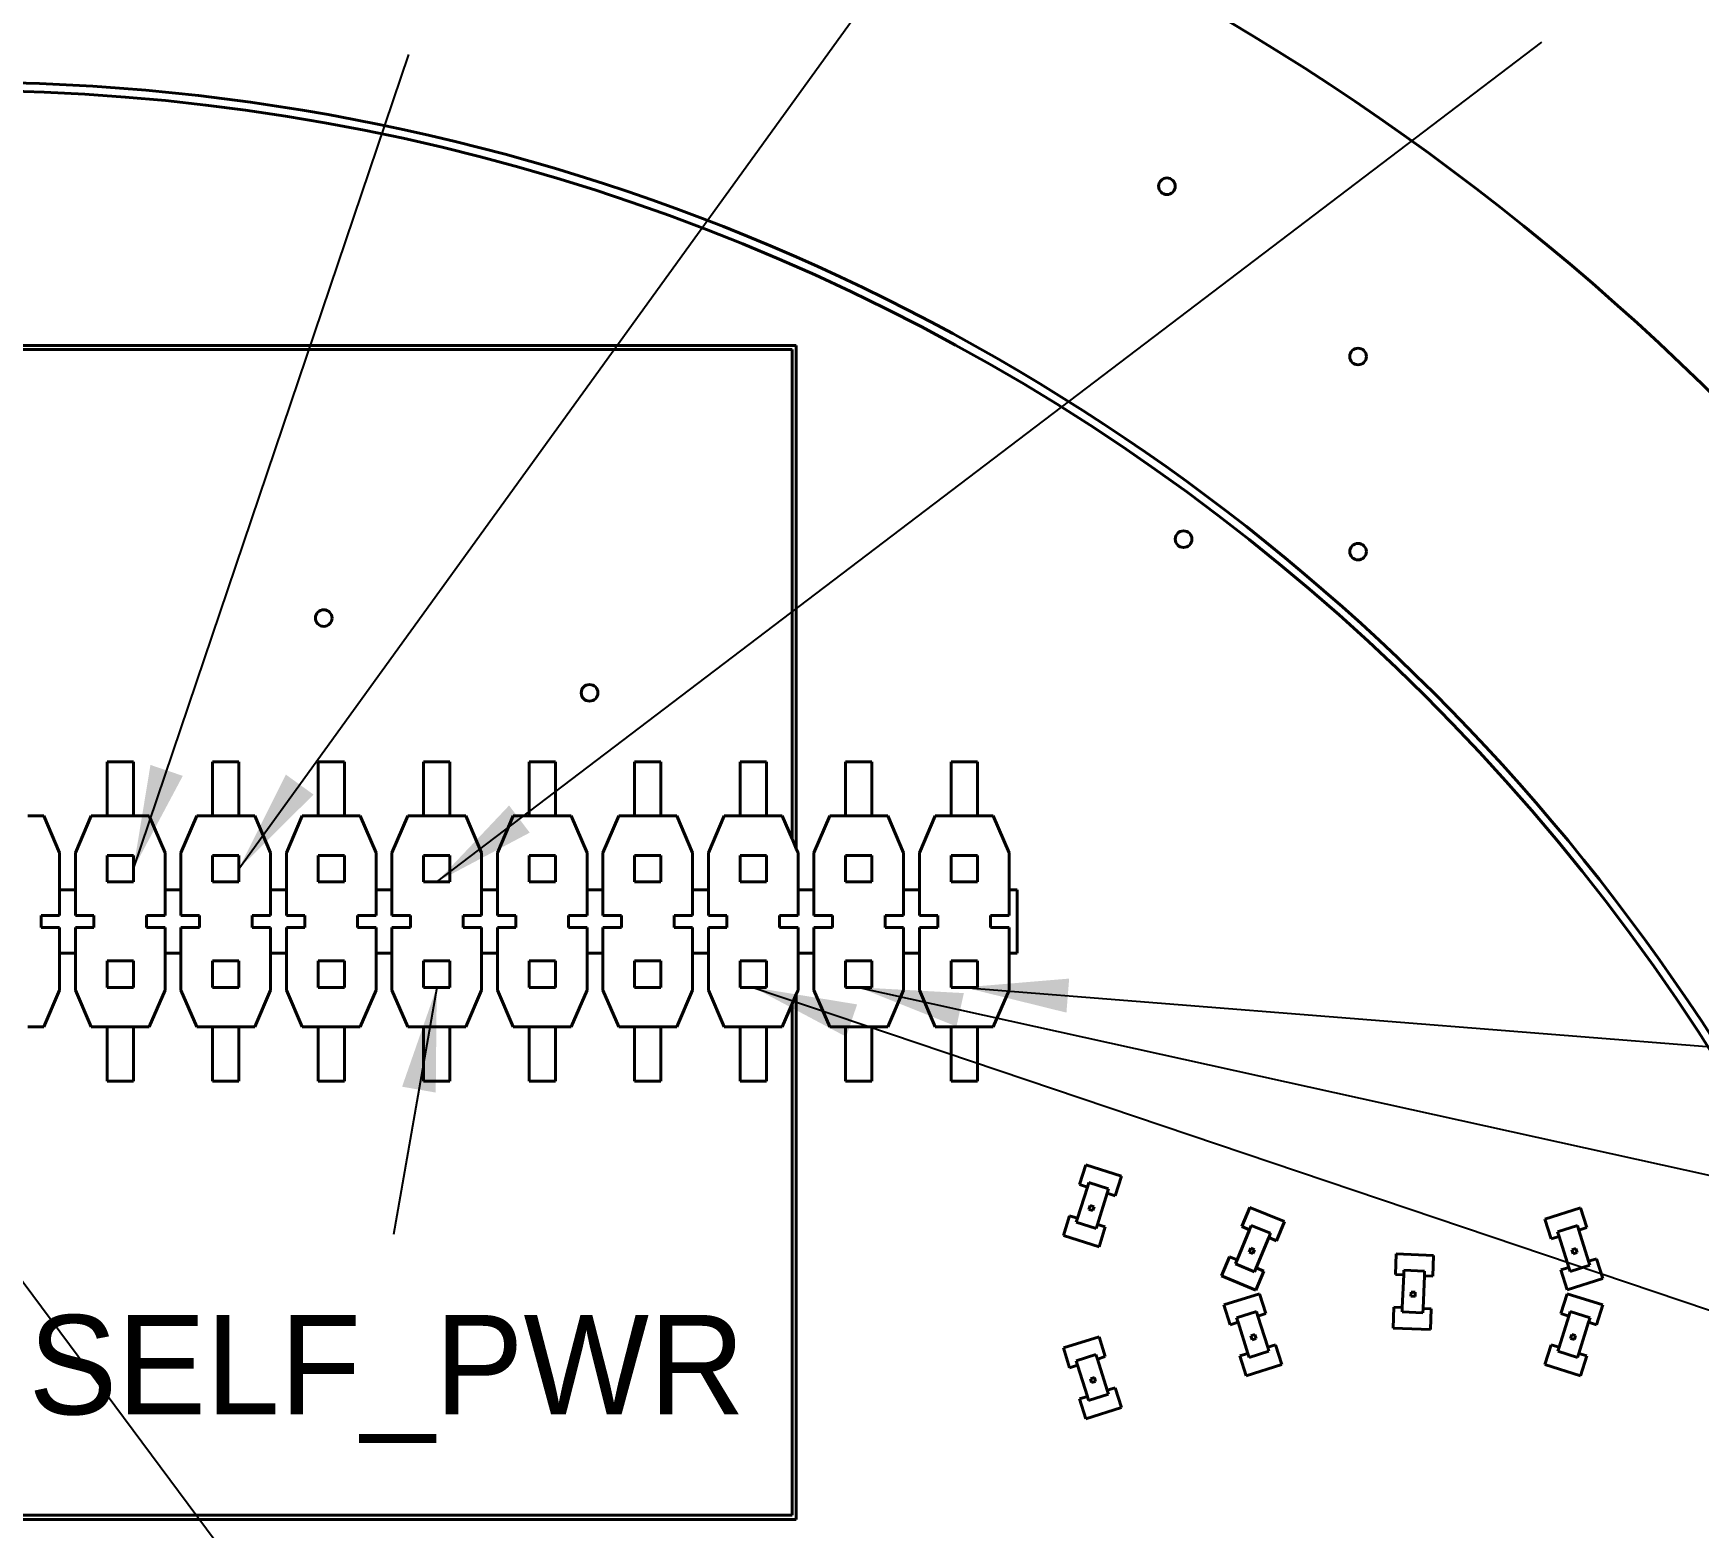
# Model space of a CAD drawing. Header units: millimetres. Extents: x 15 to 205, y 5 to 292.
# Drawn here: x 111.73 to 151.82, y 214.7 to 250.68 of the extents above; entities that cross this region are included whole.
import ezdxf

# ---------------------------------------------------------------- set-up
doc = ezdxf.new("R2010")
doc.units = ezdxf.units.MM
doc.layers.add('Annotations', color=7, linetype='Continuous')
doc.layers.add('Geometries', color=7, linetype='Continuous')
doc.dimstyles.new('ISO-25', dxfattribs={"dimtxt": 2.5, "dimasz": 2.5, "dimexe": 1.25, "dimexo": 0.625, "dimtad": 1, "dimtxsty": 'Standard', "dimcen": 2.5, "dimadec": 0, "dimazin": 0, "dimtfac": 1, "dimtmove": 0, "dimatfit": 3, "dimfxl": 1, "dimarcsym": 0})

msp = doc.modelspace()

# ---------------------------------------------------------------- linework, layer by layer
at = {"layer": 'Geometries', "linetype": 'Continuous', "lineweight": 40}
for p, q in [((91.797, 243.166), (130.1, 243.166)), ((91.897, 243.066), (130, 243.066)), ((130, 243.066), (130, 231.281)), ((130.1, 243.166), (130.1, 231.048)), ((113.507, 231.835), (113.507, 233.143)), ((114.141, 233.143), (113.507, 233.143)), ((114.141, 233.143), (114.141, 231.835)), ((116.046, 231.835), (116.046, 233.143)), ((116.681, 233.143), (116.046, 233.143)), ((116.681, 233.143), (116.681, 231.835)), ((119.222, 233.143), (118.587, 233.143)), ((118.587, 231.835), (118.587, 233.143)), ((119.222, 233.143), (119.222, 231.835)), ((121.126, 231.835), (121.126, 233.143)), ((121.761, 233.143), (121.126, 233.143)), ((121.761, 233.143), (121.761, 231.835)), ((123.666, 231.835), (123.666, 233.143)), ((124.302, 233.143), (123.666, 233.143)), ((124.302, 233.143), (124.302, 231.835)), ((126.841, 233.143), (126.207, 233.143)), ((126.207, 231.835), (126.207, 233.143)), ((126.841, 233.143), (126.841, 231.835)), ((128.746, 231.835), (128.746, 233.143)), ((129.381, 233.143), (128.746, 233.143)), ((129.381, 233.143), (129.381, 231.835)), ((131.286, 231.835), (131.286, 233.143)), ((131.922, 233.143), (131.286, 233.143)), ((131.922, 233.143), (131.922, 231.835)), ((133.827, 231.835), (133.827, 233.143)), ((134.462, 233.143), (133.827, 233.143)), ((134.462, 233.143), (134.462, 231.835)), ((111.983, 231.835), (111.602, 231.835)), ((112.364, 230.946), (111.983, 231.835)), ((113.125, 231.835), (112.745, 230.946)), ((113.507, 231.835), (113.125, 231.835)), ((114.141, 231.835), (113.507, 231.835)), ((114.523, 231.835), (114.141, 231.835)), ((114.903, 230.946), (114.523, 231.835)), ((115.665, 231.835), (115.284, 230.946)), ((116.046, 231.835), (115.665, 231.835)), ((116.681, 231.835), (116.046, 231.835)), ((117.063, 231.835), (116.681, 231.835)), ((117.444, 230.946), (117.063, 231.835)), ((118.205, 231.835), (117.825, 230.946)), ((118.587, 231.835), (118.205, 231.835)), ((119.222, 231.835), (118.587, 231.835)), ((119.603, 231.835), (119.222, 231.835)), ((119.984, 230.946), (119.603, 231.835)), ((120.745, 231.835), (120.365, 230.946)), ((121.126, 231.835), (120.745, 231.835)), ((121.761, 231.835), (121.126, 231.835)), ((122.143, 231.835), (121.761, 231.835)), ((122.523, 230.946), (122.143, 231.835)), ((123.285, 231.835), (122.904, 230.946)), ((123.666, 231.835), (123.285, 231.835)), ((124.302, 231.835), (123.666, 231.835)), ((124.683, 231.835), (124.302, 231.835)), ((125.064, 230.946), (124.683, 231.835)), ((125.825, 231.835), (125.445, 230.946)), ((126.207, 231.835), (125.825, 231.835)), ((126.841, 231.835), (126.207, 231.835)), ((127.223, 231.835), (126.841, 231.835)), ((127.603, 230.946), (127.223, 231.835)), ((128.365, 231.835), (127.984, 230.946)), ((128.746, 231.835), (128.365, 231.835)), ((129.381, 231.835), (128.746, 231.835)), ((129.763, 231.835), (129.381, 231.835)), ((130, 231.281), (129.763, 231.835)), ((130.905, 231.835), (130.524, 230.946)), ((131.286, 231.835), (130.905, 231.835)), ((131.922, 231.835), (131.286, 231.835)), ((132.303, 231.835), (131.922, 231.835)), ((132.684, 230.946), (132.303, 231.835)), ((133.445, 231.835), (133.065, 230.946)), ((133.827, 231.835), (133.445, 231.835)), ((134.462, 231.835), (133.827, 231.835)), ((134.843, 231.835), (134.462, 231.835)), ((135.224, 230.946), (134.843, 231.835)), ((112.364, 230.057), (112.364, 230.946)), ((112.745, 230.946), (112.745, 230.057)), ((114.903, 230.057), (114.903, 230.946)), ((115.284, 230.946), (115.284, 230.057)), ((117.444, 230.057), (117.444, 230.946)), ((117.825, 230.946), (117.825, 230.057)), ((119.984, 230.057), (119.984, 230.946)), ((120.365, 230.946), (120.365, 230.057)), ((122.523, 230.057), (122.523, 230.946)), ((122.904, 230.946), (122.904, 230.057)), ((125.064, 230.057), (125.064, 230.946)), ((125.445, 230.946), (125.445, 230.057)), ((127.603, 230.057), (127.603, 230.946)), ((127.984, 230.946), (127.984, 230.057)), ((130.1, 231.048), (130, 231.281)), ((130.143, 230.946), (130.1, 231.048)), ((130.143, 230.057), (130.143, 230.946)), ((130.524, 230.946), (130.524, 230.057)), ((132.684, 230.057), (132.684, 230.946)), ((133.065, 230.946), (133.065, 230.057)), ((135.224, 230.057), (135.224, 230.946)), ((114.141, 230.883), (113.507, 230.883)), ((113.507, 230.248), (113.507, 230.883)), ((114.141, 230.883), (114.141, 230.248)), ((116.681, 230.883), (116.046, 230.883)), ((116.046, 230.248), (116.046, 230.883)), ((116.681, 230.883), (116.681, 230.248)), ((118.587, 230.248), (118.587, 230.883)), ((119.222, 230.883), (118.587, 230.883)), ((119.222, 230.883), (119.222, 230.248)), ((121.761, 230.883), (121.126, 230.883)), ((121.126, 230.248), (121.126, 230.883)), ((121.761, 230.883), (121.761, 230.248)), ((123.666, 230.248), (123.666, 230.883)), ((124.302, 230.883), (123.666, 230.883)), ((124.302, 230.883), (124.302, 230.248)), ((126.841, 230.883), (126.207, 230.883)), ((126.207, 230.248), (126.207, 230.883)), ((126.841, 230.883), (126.841, 230.248)), ((128.746, 230.248), (128.746, 230.883)), ((129.381, 230.883), (128.746, 230.883)), ((129.381, 230.883), (129.381, 230.248)), ((131.286, 230.248), (131.286, 230.883)), ((131.922, 230.883), (131.286, 230.883)), ((131.922, 230.883), (131.922, 230.248)), ((134.462, 230.883), (133.827, 230.883)), ((133.827, 230.248), (133.827, 230.883)), ((134.462, 230.883), (134.462, 230.248)), ((114.141, 230.248), (113.507, 230.248)), ((116.681, 230.248), (116.046, 230.248)), ((119.222, 230.248), (118.587, 230.248)), ((121.761, 230.248), (121.126, 230.248)), ((124.302, 230.248), (123.666, 230.248)), ((126.841, 230.248), (126.207, 230.248)), ((129.381, 230.248), (128.746, 230.248)), ((131.922, 230.248), (131.286, 230.248)), ((134.462, 230.248), (133.827, 230.248)), ((112.745, 230.057), (112.364, 230.057)), ((112.364, 229.441), (112.364, 230.057)), ((112.745, 230.057), (112.745, 229.441)), ((115.284, 230.057), (114.903, 230.057)), ((114.903, 229.441), (114.903, 230.057)), ((115.284, 230.057), (115.284, 229.441)), ((117.825, 230.057), (117.444, 230.057)), ((117.444, 229.441), (117.444, 230.057)), ((117.825, 230.057), (117.825, 229.441)), ((120.365, 230.057), (119.984, 230.057)), ((119.984, 229.441), (119.984, 230.057)), ((120.365, 230.057), (120.365, 229.441)), ((122.904, 230.057), (122.523, 230.057)), ((122.523, 229.441), (122.523, 230.057)), ((122.904, 230.057), (122.904, 229.441)), ((125.445, 230.057), (125.064, 230.057)), ((125.064, 229.441), (125.064, 230.057)), ((125.445, 230.057), (125.445, 229.441)), ((127.984, 230.057), (127.603, 230.057)), ((127.603, 229.441), (127.603, 230.057)), ((127.984, 230.057), (127.984, 229.441)), ((130.524, 230.057), (130.143, 230.057)), ((130.143, 229.441), (130.143, 230.057)), ((130.524, 230.057), (130.524, 229.441)), ((133.065, 230.057), (132.684, 230.057)), ((132.684, 229.441), (132.684, 230.057)), ((133.065, 230.057), (133.065, 229.441)), ((135.414, 230.057), (135.224, 230.057)), ((135.224, 229.441), (135.224, 230.057)), ((135.414, 230.057), (135.414, 228.533)), ((111.919, 229.149), (111.919, 229.441)), ((111.919, 229.441), (112.364, 229.441)), ((112.745, 229.441), (113.189, 229.441)), ((113.189, 229.441), (113.189, 229.149)), ((114.459, 229.149), (114.459, 229.441)), ((114.459, 229.441), (114.903, 229.441)), ((115.284, 229.441), (115.729, 229.441)), ((115.729, 229.441), (115.729, 229.149)), ((116.999, 229.441), (117.444, 229.441)), ((116.999, 229.149), (116.999, 229.441)), ((117.825, 229.441), (118.269, 229.441)), ((118.269, 229.441), (118.269, 229.149)), ((119.539, 229.149), (119.539, 229.441)), ((119.539, 229.441), (119.984, 229.441)), ((120.365, 229.441), (120.809, 229.441)), ((120.809, 229.441), (120.809, 229.149)), ((122.079, 229.441), (122.523, 229.441)), ((122.079, 229.149), (122.079, 229.441)), ((122.904, 229.441), (123.349, 229.441)), ((123.349, 229.441), (123.349, 229.149)), ((124.619, 229.149), (124.619, 229.441)), ((124.619, 229.441), (125.064, 229.441)), ((125.445, 229.441), (125.889, 229.441)), ((125.889, 229.441), (125.889, 229.149)), ((127.159, 229.149), (127.159, 229.441)), ((127.159, 229.441), (127.603, 229.441)), ((127.984, 229.441), (128.429, 229.441)), ((128.429, 229.441), (128.429, 229.149)), ((129.699, 229.149), (129.699, 229.441)), ((129.699, 229.441), (130.143, 229.441)), ((130.524, 229.441), (130.969, 229.441)), ((130.969, 229.441), (130.969, 229.149)), ((132.239, 229.149), (132.239, 229.441)), ((132.239, 229.441), (132.684, 229.441)), ((133.065, 229.441), (133.509, 229.441)), ((133.509, 229.441), (133.509, 229.149)), ((134.779, 229.149), (134.779, 229.441)), ((134.779, 229.441), (135.224, 229.441)), ((112.364, 229.149), (111.919, 229.149)), ((112.364, 228.533), (112.364, 229.149)), ((112.745, 229.149), (112.745, 228.533)), ((113.189, 229.149), (112.745, 229.149)), ((114.903, 229.149), (114.459, 229.149)), ((114.903, 228.533), (114.903, 229.149)), ((115.729, 229.149), (115.284, 229.149)), ((115.284, 229.149), (115.284, 228.533)), ((117.444, 229.149), (116.999, 229.149)), ((117.444, 228.533), (117.444, 229.149)), ((118.269, 229.149), (117.825, 229.149)), ((117.825, 229.149), (117.825, 228.533)), ((119.984, 229.149), (119.539, 229.149)), ((119.984, 228.533), (119.984, 229.149)), ((120.809, 229.149), (120.365, 229.149)), ((120.365, 229.149), (120.365, 228.533)), ((122.523, 229.149), (122.079, 229.149)), ((122.523, 228.533), (122.523, 229.149)), ((123.349, 229.149), (122.904, 229.149)), ((122.904, 229.149), (122.904, 228.533)), ((125.064, 229.149), (124.619, 229.149)), ((125.064, 228.533), (125.064, 229.149)), ((125.445, 229.149), (125.445, 228.533)), ((125.889, 229.149), (125.445, 229.149)), ((127.603, 229.149), (127.159, 229.149)), ((127.603, 228.533), (127.603, 229.149)), ((128.429, 229.149), (127.984, 229.149)), ((127.984, 229.149), (127.984, 228.533)), ((130.143, 229.149), (129.699, 229.149)), ((130.143, 228.533), (130.143, 229.149)), ((130.524, 229.149), (130.524, 228.533)), ((130.969, 229.149), (130.524, 229.149)), ((132.684, 229.149), (132.239, 229.149)), ((132.684, 228.533), (132.684, 229.149)), ((133.065, 229.149), (133.065, 228.533)), ((133.509, 229.149), (133.065, 229.149)), ((135.224, 229.149), (134.779, 229.149)), ((135.224, 228.533), (135.224, 229.149)), ((112.364, 227.644), (112.364, 228.533)), ((112.745, 228.533), (112.364, 228.533)), ((112.745, 228.533), (112.745, 227.644)), ((115.284, 228.533), (114.903, 228.533)), ((114.903, 227.644), (114.903, 228.533)), ((115.284, 228.533), (115.284, 227.644)), ((117.825, 228.533), (117.444, 228.533)), ((117.444, 227.644), (117.444, 228.533)), ((117.825, 228.533), (117.825, 227.644)), ((120.365, 228.533), (119.984, 228.533)), ((119.984, 227.644), (119.984, 228.533)), ((120.365, 228.533), (120.365, 227.644)), ((122.904, 228.533), (122.523, 228.533)), ((122.523, 227.644), (122.523, 228.533)), ((122.904, 228.533), (122.904, 227.644)), ((125.445, 228.533), (125.064, 228.533)), ((125.064, 227.644), (125.064, 228.533)), ((125.445, 228.533), (125.445, 227.644)), ((127.984, 228.533), (127.603, 228.533)), ((127.603, 227.644), (127.603, 228.533)), ((127.984, 228.533), (127.984, 227.644)), ((130.524, 228.533), (130.143, 228.533)), ((130.143, 227.644), (130.143, 228.533)), ((130.524, 228.533), (130.524, 227.644)), ((133.065, 228.533), (132.684, 228.533)), ((132.684, 227.644), (132.684, 228.533)), ((133.065, 228.533), (133.065, 227.644)), ((135.414, 228.533), (135.224, 228.533)), ((135.224, 227.644), (135.224, 228.533)), ((114.141, 228.343), (113.507, 228.343)), ((113.507, 227.708), (113.507, 228.343)), ((114.141, 228.343), (114.141, 227.708)), ((116.046, 227.708), (116.046, 228.343)), ((116.681, 228.343), (116.046, 228.343)), ((116.681, 228.343), (116.681, 227.708)), ((118.587, 227.708), (118.587, 228.343)), ((119.222, 228.343), (118.587, 228.343)), ((119.222, 228.343), (119.222, 227.708)), ((121.126, 227.708), (121.126, 228.343)), ((121.761, 228.343), (121.126, 228.343)), ((121.761, 228.343), (121.761, 227.708)), ((123.666, 227.708), (123.666, 228.343)), ((124.302, 228.343), (123.666, 228.343)), ((124.302, 228.343), (124.302, 227.708)), ((126.207, 227.708), (126.207, 228.343)), ((126.841, 228.343), (126.207, 228.343)), ((126.841, 228.343), (126.841, 227.708)), ((128.746, 227.708), (128.746, 228.343)), ((129.381, 228.343), (128.746, 228.343)), ((129.381, 228.343), (129.381, 227.708)), ((131.922, 228.343), (131.286, 228.343)), ((131.286, 227.708), (131.286, 228.343)), ((131.922, 228.343), (131.922, 227.708)), ((133.827, 227.708), (133.827, 228.343)), ((134.462, 228.343), (133.827, 228.343)), ((134.462, 228.343), (134.462, 227.708)), ((111.983, 226.755), (112.364, 227.644)), ((112.745, 227.644), (113.125, 226.755)), ((114.141, 227.708), (113.507, 227.708)), ((114.523, 226.755), (114.903, 227.644)), ((115.284, 227.644), (115.665, 226.755)), ((116.681, 227.708), (116.046, 227.708)), ((117.063, 226.755), (117.444, 227.644)), ((117.825, 227.644), (118.205, 226.755)), ((119.222, 227.708), (118.587, 227.708)), ((119.603, 226.755), (119.984, 227.644)), ((120.365, 227.644), (120.745, 226.755)), ((121.761, 227.708), (121.126, 227.708)), ((122.143, 226.755), (122.523, 227.644)), ((122.904, 227.644), (123.285, 226.755)), ((124.302, 227.708), (123.666, 227.708)), ((124.683, 226.755), (125.064, 227.644)), ((125.445, 227.644), (125.825, 226.755)), ((126.841, 227.708), (126.207, 227.708)), ((127.223, 226.755), (127.603, 227.644)), ((127.984, 227.644), (128.365, 226.755)), ((129.381, 227.708), (128.746, 227.708)), ((130, 227.309), (130.1, 227.543)), ((130.1, 227.543), (130.143, 227.644)), ((130.1, 227.543), (130.1, 214.895)), ((130.524, 227.644), (130.905, 226.755)), ((131.922, 227.708), (131.286, 227.708)), ((132.303, 226.755), (132.684, 227.644)), ((133.065, 227.644), (133.445, 226.755)), ((134.462, 227.708), (133.827, 227.708)), ((134.843, 226.755), (135.224, 227.644)), ((129.763, 226.755), (130, 227.309)), ((130, 227.309), (130, 214.995)), ((111.602, 226.755), (111.983, 226.755)), ((113.125, 226.755), (113.507, 226.755)), ((113.507, 225.447), (113.507, 226.755)), ((113.507, 226.755), (114.141, 226.755)), ((114.141, 226.755), (114.141, 225.447)), ((114.141, 226.755), (114.523, 226.755)), ((115.665, 226.755), (116.046, 226.755)), ((116.046, 225.447), (116.046, 226.755)), ((116.046, 226.755), (116.681, 226.755)), ((116.681, 226.755), (116.681, 225.447)), ((116.681, 226.755), (117.063, 226.755)), ((118.205, 226.755), (118.587, 226.755)), ((118.587, 225.447), (118.587, 226.755)), ((118.587, 226.755), (119.222, 226.755)), ((119.222, 226.755), (119.222, 225.447)), ((119.222, 226.755), (119.603, 226.755)), ((120.745, 226.755), (121.126, 226.755)), ((121.126, 225.447), (121.126, 226.755)), ((121.126, 226.755), (121.761, 226.755)), ((121.761, 226.755), (121.761, 225.447)), ((121.761, 226.755), (122.143, 226.755)), ((123.285, 226.755), (123.666, 226.755)), ((123.666, 225.447), (123.666, 226.755)), ((123.666, 226.755), (124.302, 226.755)), ((124.302, 226.755), (124.302, 225.447)), ((124.302, 226.755), (124.683, 226.755)), ((125.825, 226.755), (126.207, 226.755)), ((126.207, 225.447), (126.207, 226.755)), ((126.207, 226.755), (126.841, 226.755)), ((126.841, 226.755), (126.841, 225.447)), ((126.841, 226.755), (127.223, 226.755)), ((128.365, 226.755), (128.746, 226.755)), ((128.746, 225.447), (128.746, 226.755)), ((128.746, 226.755), (129.381, 226.755)), ((129.381, 226.755), (129.381, 225.447)), ((129.381, 226.755), (129.763, 226.755)), ((130.905, 226.755), (131.286, 226.755)), ((131.286, 225.447), (131.286, 226.755)), ((131.286, 226.755), (131.922, 226.755)), ((131.922, 226.755), (131.922, 225.447)), ((131.922, 226.755), (132.303, 226.755)), ((133.445, 226.755), (133.827, 226.755)), ((133.827, 225.447), (133.827, 226.755)), ((133.827, 226.755), (134.462, 226.755)), ((134.462, 226.755), (134.462, 225.447)), ((134.462, 226.755), (134.843, 226.755)), ((114.141, 225.447), (113.507, 225.447)), ((116.681, 225.447), (116.046, 225.447)), ((119.222, 225.447), (118.587, 225.447)), ((121.761, 225.447), (121.126, 225.447)), ((124.302, 225.447), (123.666, 225.447)), ((126.841, 225.447), (126.207, 225.447)), ((129.381, 225.447), (128.746, 225.447)), ((131.922, 225.447), (131.286, 225.447)), ((134.462, 225.447), (133.827, 225.447)), ((137.067, 223.435), (136.917, 222.958)), ((137.925, 223.164), (137.067, 223.435)), ((136.917, 222.958), (137.107, 222.898)), ((137.107, 222.898), (137.141, 223.006)), ((137.141, 223.006), (137.618, 222.856)), ((137.775, 222.687), (137.925, 223.164)), ((136.871, 222.148), (137.107, 222.898)), ((137.584, 222.748), (137.348, 221.997)), ((137.618, 222.856), (137.584, 222.748)), ((137.584, 222.748), (137.775, 222.687)), ((136.68, 222.208), (136.53, 221.731)), ((136.871, 222.148), (136.68, 222.208)), ((136.841, 222.052), (136.871, 222.148)), ((137.144, 222.361), (137.174, 222.456)), ((137.24, 222.331), (137.144, 222.361)), ((137.174, 222.456), (137.27, 222.426)), ((137.27, 222.426), (137.24, 222.331)), ((141.017, 222.41), (140.826, 221.948)), ((141.849, 222.066), (141.017, 222.41)), ((148.979, 222.4), (148.121, 222.129)), ((148.121, 222.129), (148.271, 221.652)), ((149.13, 221.923), (148.979, 222.4)), ((136.53, 221.731), (137.388, 221.46)), ((137.318, 221.902), (136.841, 222.052)), ((137.348, 221.997), (137.318, 221.902)), ((137.538, 221.937), (137.348, 221.997)), ((137.388, 221.46), (137.538, 221.937)), ((140.71, 221.145), (141.011, 221.871)), ((140.826, 221.948), (141.011, 221.871)), ((141.011, 221.871), (141.054, 221.976)), ((141.054, 221.976), (141.516, 221.785)), ((141.516, 221.785), (141.473, 221.68)), ((141.658, 221.604), (141.849, 222.066)), ((148.271, 221.652), (148.462, 221.712)), ((148.428, 221.82), (148.905, 221.971)), ((148.462, 221.712), (148.428, 221.82)), ((148.698, 220.962), (148.462, 221.712)), ((148.905, 221.971), (148.939, 221.863)), ((148.939, 221.863), (149.13, 221.923)), ((148.939, 221.863), (149.175, 221.112)), ((141.001, 221.333), (141.039, 221.425)), ((141.093, 221.295), (141.001, 221.333)), ((141.039, 221.425), (141.131, 221.387)), ((141.131, 221.387), (141.093, 221.295)), ((141.473, 221.68), (141.172, 220.953)), ((141.473, 221.68), (141.658, 221.604)), ((148.77, 221.389), (148.866, 221.419)), ((148.8, 221.293), (148.77, 221.389)), ((148.896, 221.323), (148.8, 221.293)), ((148.866, 221.419), (148.896, 221.323)), ((140.525, 221.221), (140.334, 220.759)), ((140.71, 221.145), (140.525, 221.221)), ((140.671, 221.052), (140.71, 221.145)), ((141.133, 220.861), (140.671, 221.052)), ((141.172, 220.953), (141.133, 220.861)), ((141.356, 220.877), (141.172, 220.953)), ((144.544, 221.289), (144.523, 220.79)), ((145.443, 221.25), (144.544, 221.289)), ((145.422, 220.75), (145.443, 221.25)), ((148.698, 220.962), (148.508, 220.902)), ((148.729, 220.867), (148.698, 220.962)), ((149.205, 221.017), (148.729, 220.867)), ((149.366, 221.173), (149.175, 221.112)), ((149.175, 221.112), (149.205, 221.017)), ((149.516, 220.696), (149.366, 221.173)), ((140.334, 220.759), (141.165, 220.415)), ((141.165, 220.415), (141.356, 220.877)), ((144.523, 220.79), (144.722, 220.781)), ((144.688, 219.995), (144.722, 220.781)), ((144.722, 220.781), (144.727, 220.894)), ((144.727, 220.894), (145.227, 220.872)), ((145.222, 220.759), (145.188, 219.973)), ((145.227, 220.872), (145.222, 220.759)), ((145.222, 220.759), (145.422, 220.75)), ((148.508, 220.902), (148.658, 220.425)), ((148.658, 220.425), (149.516, 220.696)), ((141.252, 220.329), (140.393, 220.059)), ((141.402, 219.852), (141.252, 220.329)), ((144.897, 220.272), (144.902, 220.371)), ((144.997, 220.267), (144.897, 220.272)), ((144.902, 220.371), (145.001, 220.367)), ((145.001, 220.367), (144.997, 220.267)), ((148.658, 220.329), (148.508, 219.852)), ((149.516, 220.059), (148.658, 220.329)), ((140.393, 220.059), (140.544, 219.582)), ((140.7, 219.75), (141.177, 219.9)), ((140.735, 219.642), (140.7, 219.75)), ((141.177, 219.9), (141.211, 219.792)), ((141.211, 219.792), (141.402, 219.852)), ((141.211, 219.792), (141.448, 219.042)), ((144.488, 220.004), (144.466, 219.504)), ((144.688, 219.995), (144.488, 220.004)), ((144.684, 219.895), (144.688, 219.995)), ((145.183, 219.873), (144.684, 219.895)), ((145.188, 219.973), (145.183, 219.873)), ((145.387, 219.964), (145.188, 219.973)), ((145.366, 219.465), (145.387, 219.964)), ((148.462, 219.042), (148.698, 219.792)), ((148.508, 219.852), (148.698, 219.792)), ((148.698, 219.792), (148.733, 219.9)), ((148.733, 219.9), (149.209, 219.75)), ((149.209, 219.75), (149.175, 219.642)), ((149.366, 219.582), (149.516, 220.059)), ((140.544, 219.582), (140.735, 219.642)), ((140.971, 218.891), (140.735, 219.642)), ((141.043, 219.318), (141.138, 219.348)), ((141.073, 219.223), (141.043, 219.318)), ((141.138, 219.348), (141.168, 219.253)), ((144.466, 219.504), (145.366, 219.465)), ((148.736, 219.255), (148.766, 219.35)), ((148.766, 219.35), (148.861, 219.32)), ((148.861, 219.32), (148.831, 219.225)), ((149.175, 219.642), (148.939, 218.891)), ((149.175, 219.642), (149.366, 219.582)), ((137.388, 219.294), (136.53, 219.023)), ((136.53, 219.023), (136.68, 218.546)), ((137.538, 218.817), (137.388, 219.294)), ((141.478, 218.946), (141.001, 218.796)), ((141.168, 219.253), (141.073, 219.223)), ((141.639, 219.102), (141.448, 219.042)), ((141.448, 219.042), (141.478, 218.946)), ((141.789, 218.625), (141.639, 219.102)), ((148.271, 219.102), (148.121, 218.625)), ((148.462, 219.042), (148.271, 219.102)), ((148.432, 218.946), (148.462, 219.042)), ((148.909, 218.796), (148.432, 218.946)), ((148.831, 219.225), (148.736, 219.255)), ((136.68, 218.546), (136.871, 218.607)), ((136.837, 218.715), (137.314, 218.865)), ((136.871, 218.607), (136.837, 218.715)), ((137.107, 217.856), (136.871, 218.607)), ((137.314, 218.865), (137.348, 218.757)), ((137.348, 218.757), (137.538, 218.817)), ((137.348, 218.757), (137.584, 218.007)), ((140.971, 218.891), (140.78, 218.831)), ((140.78, 218.831), (140.931, 218.354)), ((140.931, 218.354), (141.789, 218.625)), ((141.001, 218.796), (140.971, 218.891)), ((148.121, 218.625), (148.979, 218.354)), ((148.939, 218.891), (148.909, 218.796)), ((149.13, 218.831), (148.939, 218.891)), ((148.979, 218.354), (149.13, 218.831)), ((137.179, 218.283), (137.275, 218.313)), ((137.209, 218.188), (137.179, 218.283)), ((137.305, 218.218), (137.209, 218.188)), ((137.275, 218.313), (137.305, 218.218)), ((137.107, 217.856), (136.917, 217.796)), ((136.917, 217.796), (137.067, 217.319)), ((137.137, 217.761), (137.107, 217.856)), ((137.614, 217.911), (137.137, 217.761)), ((137.775, 218.067), (137.584, 218.007)), ((137.584, 218.007), (137.614, 217.911)), ((137.925, 217.59), (137.775, 218.067)), ((137.067, 217.319), (137.925, 217.59)), ((130.1, 214.895), (91.797, 214.895)), ((130, 214.995), (91.897, 214.995))]:
    msp.add_line(p, q, dxfattribs=at)
for centre, radius in [((110, 199.295), 60), ((109.942, 199.31), 50.2), ((139.023, 247.001), 0.2), ((143.623, 242.901), 0.2), ((139.423, 238.501), 0.2), ((143.623, 238.201), 0.2), ((118.723, 236.601), 0.2), ((125.123, 234.801), 0.2)]:
    msp.add_circle(centre, radius, dxfattribs=at)
msp.add_arc((109.942, 199.31), 50, 309.6552, 230.1492, dxfattribs=at)

# ---------------------------------------------------------------- texts
at = {"layer": 'Annotations', "linetype": 'Continuous', "lineweight": 15, "insert": (111.619, 218.275), "char_height": 1.79438, "width": 84.66672, "attachment_point": 4}
msp.add_mtext('{\\fSF-Mono-Regular-Extended.ttf|b0|i0|c0|p0;\\H1.333333x;SELF_PWR}', dxfattribs=at)

# ---------------------------------------------------------------- leaders
at = {"layer": 'Annotations', "linetype": 'Continuous', "lineweight": 15}
for points in [[(116.681, 230.565), (136.084, 257.43)], [(114.141, 230.565), (120.773, 250.175)], [(121.444, 230.248), (148.049, 250.468)], [(134.144, 227.708), (155.852, 225.976)], [(106.204, 227.708), (119.057, 210.435)], [(121.444, 227.708), (120.407, 221.753)], [(129.064, 227.708), (159.229, 217.52)], [(131.604, 227.708), (160.254, 221.374)]]:
    msp.add_leader(points, dimstyle='ISO-25', dxfattribs=at)

doc.saveas('drawing.dxf')
